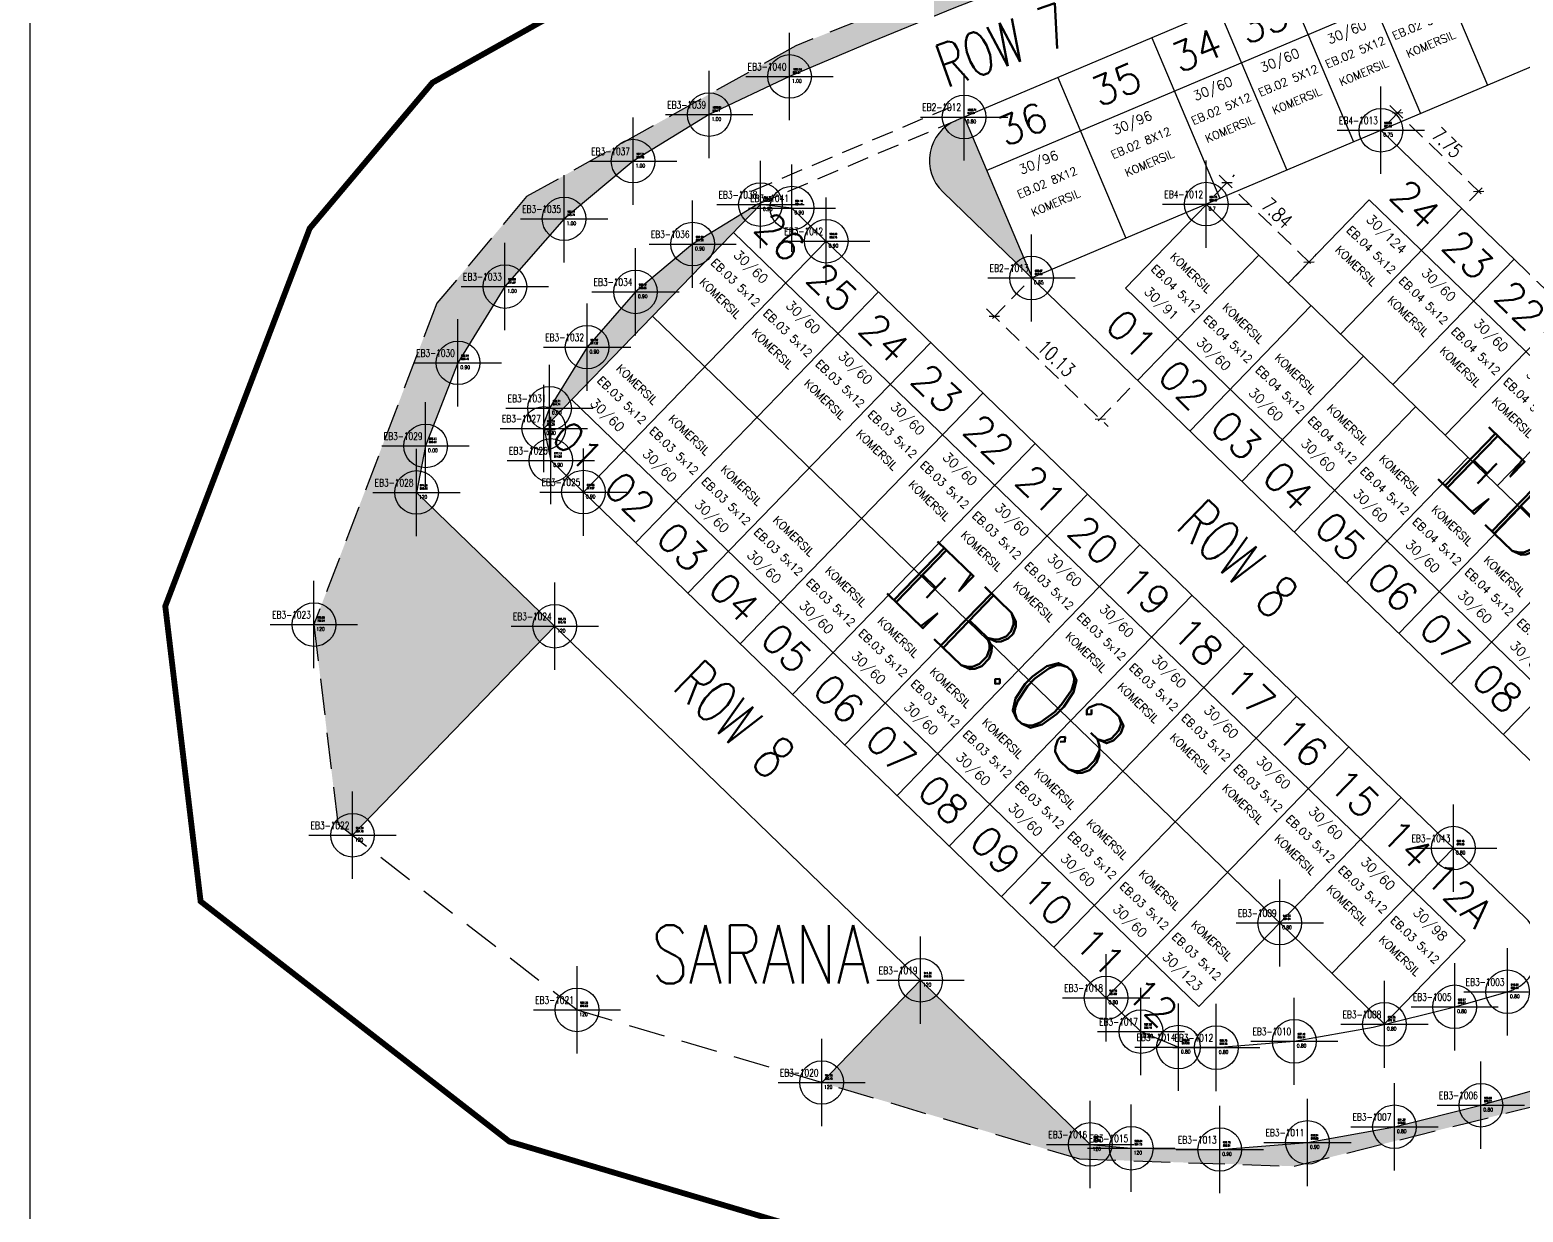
# Model space of a CAD drawing. Header units: metres. Extents: x -1507 to 1965, y -840 to 1491.
# Drawn here: x 779 to 881.7, y 925.5 to 1006.7 of the extents above; entities that cross this region are included whole.
import ezdxf
from ezdxf.enums import TextEntityAlignment as Align

# ---------------------------------------------------------------- set-up
doc = ezdxf.new("R2010")
doc.units = ezdxf.units.M
doc.header["$LTSCALE"] = 10
doc.header["$PDMODE"] = 34
doc.header["$PDSIZE"] = 3
doc.linetypes.add('DASHED2', pattern=[0.375, 0.25, -0.125])
doc.linetypes.add('HIDDEN', pattern=[0.375, 0.25, -0.125])
for name, color, linetype in [('AT-ELEV', 2, 'Continuous'), ('AT-ID', 4, 'Continuous'), ('AT-POINT', 6, 'Continuous'), ('AT-POS', 84, 'Continuous'), ('AT-TAG-AREAUNIT', 7, 'Continuous'), ('AT-TAG-NOUNIT', 7, 'Continuous'), ('AT-TAG-NUMBLOK', 7, 'Continuous'), ('AT-TAG-TIPEUNIT', 7, 'Continuous'), ('ATT-BLOCK-TAGNUMUNIT', 4, 'Continuous'), ('InnerSoft-TransitionClothoid', 7, 'Continuous'), ('Rincik', 100, 'Continuous'), ('TEXT-NO BLOK-KAVLING', 130, 'Continuous')]:
    doc.layers.add(name, color=color, linetype=linetype)
doc.layers.add('TEXT-ROW', color=150, linetype='Continuous', lineweight=30)
doc.styles.add('Arch-Dim', font='romans.shx', dxfattribs={"width": 0.75})
doc.styles.add('BLOK', font='simplex.shx')
doc.styles.add('Romanc', font='romanc.shx', dxfattribs={"bigfont": 'bigfont.shx'})
doc.styles.add('ST1', font='simplex.shx', dxfattribs={"width": 0.7})
doc.styles.get("Standard").update_dxf_attribs({"font": 'romans.shx', "width": 0.75})
doc.dimstyles.new('Annotative', dxfattribs={"dimscale": 100, "dimtxt": 2, "dimasz": 1, "dimexe": 1.5, "dimexo": 1.5, "dimgap": 0.8, "dimtad": 1, "dimzin": 3, "dimdsep": 46, "dimtxsty": 'Arch-Dim', "dimblk": 'OBLIQUE', "dimcen": 2.5, "dimdle": 1.5, "dimazin": 2, "dimtfac": 0.75, "dimtix": 1, "dimtmove": 2, "dimatfit": 3, "dimfxl": 1, "dimtolj": 1, "dimtzin": 0, "dimarcsym": 0})

# ---------------------------------------------------------------- blocks, each defined once
blk = doc.blocks.new('TAG_NUMBERING')
at = {"layer": 'AT-TAG-AREAUNIT', "color": 0, "style": 'BLOK'}
blk.add_attdef('TAG_AT_AREA', text='', height=0.65, dxfattribs=at).set_placement((0, -2.86), align=Align.MIDDLE_CENTER)
at = {"layer": 'AT-TAG-NOUNIT', "color": 0, "style": 'BLOK'}
blk.add_attdef('TAG_NO', text='', height=2, dxfattribs=at).set_placement((0, 0), align=Align.MIDDLE_CENTER)
at = {"layer": 'AT-TAG-NUMBLOK', "color": 0, "style": 'BLOK'}
blk.add_attdef('TAG_NUMBLOK', text='', height=0.55, dxfattribs=at).set_placement((0, -4.37), align=Align.MIDDLE_CENTER)
at = {"layer": 'AT-TAG-TIPEUNIT', "color": 0, "style": 'BLOK'}
blk.add_attdef('TAG_TIPE', text='', height=0.55, dxfattribs=at).set_placement((0, -5.88), align=Align.MIDDLE_CENTER)
blk = doc.blocks.new('AT-POINT')
at = {"layer": 'AT-POINT'}
blk.add_point((0, 0), dxfattribs=at)
at = {"layer": 'AT-ELEV', "width": 0.75}
blk.add_attdef('ELEVASI', text='', height=1, dxfattribs=at).set_placement((0.68, -0.73), align=Align.TOP_LEFT)
at = {"layer": 'AT-ID', "width": 0.75}
blk.add_attdef('ID', text='', height=2, dxfattribs=at).set_placement((-0.85, 1.08), align=Align.BOTTOM_RIGHT)
at = {"layer": 'AT-POS', "width": 0.75}
for tag, p in [('NORTHING', (0.93, 1.56)), ('EASTING', (0.93, 0.69))]:
    blk.add_attdef(tag, text='', height=0.5, dxfattribs=at).set_placement(p, align=Align.BOTTOM_LEFT)
blk = doc.blocks.new('_Oblique')
at = {"color": 0, "linetype": 'ByBlock', "lineweight": -2}
blk.add_line((-0.5, -0.5), (0.5, 0.5), dxfattribs=at)
blk = doc.blocks.new('*D20')
at = {"layer": 'Defpoints', "color": 0, "ltscale": 0.5, "transparency": 16777216}
for p in [(871.9, 999.83), (878.61, 995.63), (877.46, 994.44)]:
    blk.add_point(p, dxfattribs=at)
at = {"layer": 'InnerSoft-TransitionClothoid', "color": 0, "linetype": 'HIDDEN', "lineweight": -2, "ltscale": 0.5, "transparency": 16777216}
for p, q in [((872.42, 1000.37), (873.57, 1001.55)), ((872.51, 1001.54), (879.15, 995.11)), ((877.98, 994.98), (879.13, 996.17))]:
    blk.add_line(p, q, dxfattribs=at)
at = {"layer": 'InnerSoft-TransitionClothoid', "color": 0, "lineweight": -2, "ltscale": 0.5, "transparency": 16777216, "xscale": 0.5, "yscale": 0.5, "zscale": 0.5}
for p, rotation in [((873.04, 1001.02), 135.9372637393619), ((878.61, 995.63), 315.9372637393619)]:
    blk.add_blockref('_Oblique', p, dxfattribs=dict(at, rotation=rotation))
at = {"layer": 'InnerSoft-TransitionClothoid', "color": 0, "ltscale": 0.5, "transparency": 16777216, "insert": (876.45, 998.97), "char_height": 1, "attachment_point": 5, "rotation": 315.9373, "style": 'Arch-Dim'}
blk.add_mtext('\\A1;7.75', dxfattribs=at)
blk = doc.blocks.new('*D21')
at = {"layer": 'Defpoints', "color": 0, "ltscale": 0.5, "transparency": 16777216}
for p in [(859.89, 994.75), (866.95, 990.77), (865.52, 989.3)]:
    blk.add_point(p, dxfattribs=at)
at = {"layer": 'InnerSoft-TransitionClothoid', "color": 0, "linetype": 'HIDDEN', "lineweight": -2, "ltscale": 0.5, "transparency": 16777216}
for p, q in [((860.41, 995.29), (861.84, 996.76)), ((860.78, 996.75), (867.49, 990.25)), ((866.05, 989.83), (867.47, 991.31))]:
    blk.add_line(p, q, dxfattribs=at)
at = {"layer": 'InnerSoft-TransitionClothoid', "color": 0, "lineweight": -2, "ltscale": 0.5, "transparency": 16777216, "xscale": 0.5, "yscale": 0.5, "zscale": 0.5}
for p, rotation in [((861.31, 996.22), 135.9372637391121), ((866.95, 990.77), 315.937263739112)]:
    blk.add_blockref('_Oblique', p, dxfattribs=dict(at, rotation=rotation))
at = {"layer": 'InnerSoft-TransitionClothoid', "color": 0, "ltscale": 0.5, "transparency": 16777216, "insert": (864.76, 994.14), "char_height": 1, "attachment_point": 5, "rotation": 315.9373, "style": 'Arch-Dim'}
blk.add_mtext('\\A1;7.84', dxfattribs=at)
blk = doc.blocks.new('*D22')
at = {"layer": 'Defpoints', "color": 0, "ltscale": 0.5, "transparency": 16777216}
for p in [(847.88, 989.67), (855.16, 982.63), (852.6, 979.98)]:
    blk.add_point(p, dxfattribs=at)
at = {"layer": 'InnerSoft-TransitionClothoid', "color": 0, "linetype": 'HIDDEN', "lineweight": -2, "ltscale": 0.5, "transparency": 16777216}
for p, q in [((847.36, 989.13), (844.8, 986.49)), ((844.78, 987.55), (853.14, 979.46)), ((854.64, 982.09), (852.08, 979.45))]:
    blk.add_line(p, q, dxfattribs=at)
at = {"layer": 'InnerSoft-TransitionClothoid', "color": 0, "lineweight": -2, "ltscale": 0.5, "transparency": 16777216, "xscale": 0.5, "yscale": 0.5, "zscale": 0.5}
for p, rotation in [((845.32, 987.03), 135.9372637382639), ((852.6, 979.98), 315.9372637382639)]:
    blk.add_blockref('_Oblique', p, dxfattribs=dict(at, rotation=rotation))
at = {"layer": 'InnerSoft-TransitionClothoid', "color": 0, "ltscale": 0.5, "transparency": 16777216, "insert": (849.59, 984.15), "char_height": 1, "attachment_point": 5, "rotation": 315.9373, "style": 'Arch-Dim'}
blk.add_mtext('\\A1;10.13', dxfattribs=at)

msp = doc.modelspace()

# ---------------------------------------------------------------- hatches: boundary and pattern name
at = {"layer": 'InnerSoft-TransitionClothoid'}
h = msp.add_hatch(dxfattribs=at)
h.set_pattern_fill('GRASS', color=3, scale=0.06)
h.set_pattern_definition([(90, (1936.5142, 1534.3065), (-1.0776307, 1.0776307), [0.28575, -1.8695115]), (45, (1936.5142, 1534.3065), (-1.0776307, 1.0776307), [0.28575, -1.23825]), (135, (1936.5142, 1534.3065), (-1.0776307, -1.0776307), [0.28575, -1.23825])])
h.paths.add_polyline_path([(914.412, 1042.179, 0.382196), (911.746, 1042.283), (920.204, 1033.784), (921.598, 1035.225)])
h.paths.add_polyline_path([(973.9, 902.148), (978.548, 902.104), (976.1, 906.485), (973.039, 911.794), (969.839, 917.009), (966.431, 922.083), (962.746, 926.969), (958.717, 931.612), (954.298, 935.893), (949.448, 939.671), (944.129, 942.805), (939.955, 945.05), (932.382, 945.825), (926.365, 945.035), (920.347, 943.419), (914.35, 941.75), (908.382, 940.303), (902.438, 938.968), (896.512, 937.621), (890.598, 936.143), (884.689, 934.481), (878.771, 932.803), (872.828, 931.32), (866.847, 930.245), (860.814, 929.756), (854.733, 929.842), (851.911, 930.105), (840.251, 941.39), (833.45, 934.363), (851.168, 929.104), (865.922, 928.605), (894.97, 935.869), (917.662, 941.175), (932.56, 945.1), (939.677, 944.682), (950.442, 935.919), (955.119, 932.021), (962.687, 925.019)])
h.paths.add_polyline_path([(805.597, 974.928), (806.22, 978.126), (808.445, 983.841), (811.668, 989.085), (815.741, 993.74), (820.484, 997.706), (825.714, 1000.906), (831.241, 1003.529), (836.878, 1005.916), (842.545, 1008.221), (848.271, 1010.467), (884.971, 1025.987), (888.809, 1028.666), (907.973, 1048.466), (907.008, 1049.4), (906.912, 1049.493), (906.945, 1049.536, -0.0943922), (906.817, 1050.159), (905.487, 1048.696), (894.469, 1036.232), (890.11, 1031.41), (884.776, 1026.498), (867.989, 1018.932), (853.755, 1014.428), (831.68, 1005.642), (813.165, 995.269), (806.988, 987.935), (798.544, 965.846), (800.185, 952.147), (801.194, 951.362), (815.101, 965.731)])
h.paths.add_polyline_path([(847.879, 989.673), (847.917, 989.689), (843.244, 1000.741), (842.686, 1000.506, 0.5374021), (841.769, 995.587)], flags=17)
h.paths.add_polyline_path([(952.33, 965.124), (952.307, 966.538), (951.948, 966.886), (937.727, 952.191), (938.094, 952.144), (940.625, 953.029)])
h.paths.add_polyline_path([(829.241, 994.72), (829.05, 994.741), (824.578, 992.005), (820.65, 988.72), (817.323, 984.918), (814.739, 980.713), (814.294, 979.569), (814.346, 979.33)], flags=17)
h.paths.add_polyline_path([(971.18, 987.239), (957.271, 972.867), (957.871, 972.287), (959.285, 972.31), (971.803, 985.244), (971.78, 986.658)])

# ---------------------------------------------------------------- linework, layer by layer
at = {"layer": 'Defpoints', "color": 5}
msp.add_lwpolyline([(779.013, 876.135), (1076.013, 876.135), (1076.013, 1086.135), (779.013, 1086.135)], close=True, dxfattribs=at)
at = {"layer": 'InnerSoft-TransitionClothoid', "color": 5}
for p, q in [((865.525, 989.295), (871.088, 995.044)), ((914.203, 953.317), (871.088, 995.044)), ((854.347, 988.98), (859.91, 994.728)), ((877.688, 944.124), (827.387, 992.805)), ((897.462, 947.253), (854.347, 988.98)), ((859.375, 939.581), (816.26, 981.308)), ((872.124, 938.375), (877.688, 944.124))]:
    msp.add_line(p, q, dxfattribs=at)
at = {"layer": 'InnerSoft-TransitionClothoid', "color": 4}
for p, q in [((814.346, 979.33), (829.241, 994.72)), ((869.117, 985.818), (877.463, 994.441)), ((817.071, 974.956), (833.762, 992.202)), ((855.158, 982.628), (863.503, 991.251)), ((872.71, 982.341), (881.056, 990.964)), ((820.664, 971.479), (837.355, 988.725)), ((858.751, 979.151), (867.096, 987.774)), ((876.303, 978.863), (884.649, 987.486)), ((824.257, 968.002), (840.948, 985.248)), ((862.344, 975.674), (870.689, 984.297)), ((879.896, 975.386), (888.241, 984.009)), ((827.85, 964.525), (844.541, 981.771)), ((865.937, 972.197), (874.282, 980.82)), ((831.443, 961.048), (848.134, 978.293)), ((869.53, 968.719), (877.875, 977.342)), ((805.597, 974.928), (851.911, 930.105)), ((835.036, 957.57), (851.727, 974.816)), ((873.122, 965.242), (881.468, 973.865)), ((838.629, 954.093), (855.319, 971.339)), ((876.715, 961.765), (885.061, 970.388)), ((842.222, 950.616), (858.912, 967.862)), ((880.308, 958.288), (888.654, 966.911)), ((801.194, 951.362), (815.101, 965.731)), ((845.815, 947.139), (862.505, 964.385)), ((849.407, 943.661), (866.098, 960.907)), ((853, 940.184), (869.691, 957.43)), ((859.375, 939.581), (873.284, 953.953)), ((868.531, 941.853), (876.877, 950.476)), ((833.45, 934.363), (840.251, 941.39))]:
    msp.add_line(p, q, dxfattribs=at)
at = {"layer": 'InnerSoft-TransitionClothoid', "color": 6}
for p, q in [((908.639, 947.568), (859.888, 994.751)), ((872.138, 938.363), (821.824, 987.057))]:
    msp.add_line(p, q, dxfattribs=at)
at = {"layer": 'InnerSoft-TransitionClothoid', "color": 4, "linetype": 'DASHED2'}
msp.add_lwpolyline([(930.586, 1074.286), (910.956, 1054.713), (905.487, 1048.696), (894.469, 1036.232), (890.11, 1031.41), (884.776, 1026.498), (867.989, 1018.932), (853.755, 1014.428), (831.68, 1005.642), (813.165, 995.269), (806.988, 987.935), (798.544, 965.846), (800.185, 952.147), (816.628, 939.356), (851.168, 929.104), (865.922, 928.605), (894.97, 935.869), (917.662, 941.175), (932.56, 945.1), (939.677, 944.682), (950.442, 935.919), (955.119, 932.021), (962.687, 925.019), (973.9, 902.148)], dxfattribs=at)
at = {"layer": 'InnerSoft-TransitionClothoid', "color": 6}
for points in [[(907.008, 1049.4), (907.973, 1048.466), (888.809, 1028.666), (884.971, 1025.987), (848.271, 1010.467), (842.545, 1008.221), (836.878, 1005.916), (831.241, 1003.529), (825.714, 1000.906), (820.484, 997.706), (815.741, 993.74), (811.668, 989.085), (808.445, 983.841), (806.22, 978.126), (805.597, 974.928)], [(914.56, 1039.456), (895.975, 1020.253), (890.319, 1016.305), (844.802, 997.057)], [(851.911, 930.105), (854.733, 929.842), (860.814, 929.756), (866.847, 930.245), (872.828, 931.32), (878.771, 932.803), (884.689, 934.481)]]:
    msp.add_lwpolyline(points, dxfattribs=at)
msp.add_lwpolyline([(907.689, 1020.853), (957.871, 972.287), (959.285, 972.31), (971.803, 985.244), (971.78, 986.658), (914.412, 1042.179, 0.4142136), (911.584, 1042.133), (893.37, 1023.312), (888.374, 1019.826), (842.686, 1000.506, 0.5374021), (841.769, 995.587), (893.598, 945.426), (896.139, 944.715), (900.895, 945.796), (906.79, 947.12), (912.587, 948.525), (917.109, 949.784, 0.5796002), (918.391, 954.83), (871.896, 999.829)], format="xyb", dxfattribs=at)
at = {"layer": 'InnerSoft-TransitionClothoid', "color": 5}
for points in [[(827.368, 1014.688), (806.689, 1003.103), (798.251, 993.084), (788.321, 967.109), (790.752, 946.816), (811.976, 930.305), (849.55, 919.153), (866.986, 918.563), (897.322, 926.149), (920.075, 931.47), (933.566, 935.024), (935.867, 934.889), (944.084, 928.201), (948.517, 924.505), (954.528, 918.944), (962.711, 902.252), (1003.149, 901.874)], [(874.559, 1013.984), (879.233, 1002.931)], [(869.954, 1012.036), (874.627, 1000.984)], [(865.348, 1010.089), (870.022, 999.036)], [(847.879, 989.673), (893.048, 1008.774)], [(860.743, 1008.141), (865.417, 997.089)], [(856.138, 1006.194), (860.812, 995.142)], [(849.691, 1003.467), (854.365, 992.415)], [(843.244, 1000.741), (847.917, 989.689)]]:
    msp.add_lwpolyline(points, dxfattribs=at)
at = {"layer": 'InnerSoft-TransitionClothoid', "color": 4, "linetype": 'DASHED2', "ltscale": 0.6}
for points in [[(828.661, 995.662), (842.297, 1001.427)], [(829.05, 994.741), (842.686, 1000.506)]]:
    msp.add_lwpolyline(points, dxfattribs=at)
at = {"layer": 'InnerSoft-TransitionClothoid', "color": 6}
msp.add_lwpolyline([(814.828, 977.128), (855.401, 937.861), (857.979, 936.797), (860.581, 936.76), (865.943, 937.194), (871.36, 938.168), (876.968, 939.568), (880.604, 940.599, 0.5779691), (881.872, 945.641), (831.408, 994.481), (829.05, 994.741), (824.578, 992.005), (820.65, 988.72), (817.323, 984.918), (814.739, 980.713), (814.294, 979.569)], format="xyb", close=True, dxfattribs=at)
at = {"layer": 'Rincik', "color": 1, "linetype": 'HIDDEN', "const_width": 0.4}
msp.add_lwpolyline([(923.526, 1081.368), (903.721, 1061.621), (898.04, 1055.371), (887.014, 1042.897), (882.998, 1038.455), (879.192, 1034.95), (864.414, 1028.289), (850.393, 1023.853), (827.368, 1014.688), (806.689, 1003.103), (798.251, 993.084), (788.321, 967.109), (790.752, 946.816), (811.976, 930.305), (849.55, 919.153), (866.986, 918.563), (897.322, 926.149), (920.075, 931.47), (933.566, 935.024), (935.867, 934.889), (944.084, 928.201), (948.517, 924.505), (954.528, 918.944), (965.174, 897.229)], dxfattribs=at)

# ---------------------------------------------------------------- block references
at = {"layer": 'ATT-BLOCK-TAGNUMUNIT', "color": 7}
for p, rotation, values in [((873.035, 1011.168), 22.92254979829638, {'TAG_NO': '31', 'TAG_NUMBLOK': 'EB.02 5X12', 'TAG_AT_AREA': '30/60', 'TAG_TIPE': 'KOMERSIL'}), ((868.43, 1009.22), 22.92254979829638, {'TAG_NO': '32', 'TAG_NUMBLOK': 'EB.02 5X12', 'TAG_AT_AREA': '30/60', 'TAG_TIPE': 'KOMERSIL'}), ((863.825, 1007.273), 22.92254979829638, {'TAG_NO': '33', 'TAG_NUMBLOK': 'EB.02 5X12', 'TAG_AT_AREA': '30/60', 'TAG_TIPE': 'KOMERSIL'}), ((859.22, 1005.326), 22.92254979829638, {'TAG_NO': '34', 'TAG_NUMBLOK': 'EB.02 5X12', 'TAG_AT_AREA': '30/60', 'TAG_TIPE': 'KOMERSIL'}), ((853.693, 1002.989), 22.92254979829638, {'TAG_NO': '35', 'TAG_NUMBLOK': 'EB.02 8X12', 'TAG_AT_AREA': '30/96', 'TAG_TIPE': 'KOMERSIL'}), ((847.246, 1000.262), 22.92254979829638, {'TAG_NO': '36', 'TAG_NUMBLOK': 'EB.02 8X12', 'TAG_AT_AREA': '30/96', 'TAG_TIPE': 'KOMERSIL'}), ((874.275, 994.742), 315.9399999999597, {'TAG_NO': '24', 'TAG_NUMBLOK': 'EB.04 5x12', 'TAG_AT_AREA': '30/124', 'TAG_TIPE': 'KOMERSIL'}), ((830.575, 992.504), 315.9399999999597, {'TAG_NO': '26', 'TAG_NUMBLOK': 'EB.03 5x12', 'TAG_AT_AREA': '30/60', 'TAG_TIPE': 'KOMERSIL'}), ((877.868, 991.265), 315.9399999999597, {'TAG_NO': '23', 'TAG_NUMBLOK': 'EB.04 5x12', 'TAG_AT_AREA': '30/60', 'TAG_TIPE': 'KOMERSIL'}), ((834.168, 989.027), 315.9399999999597, {'TAG_NO': '25', 'TAG_NUMBLOK': 'EB.03 5x12', 'TAG_AT_AREA': '30/60', 'TAG_TIPE': 'KOMERSIL'}), ((881.461, 987.788), 315.9399999999597, {'TAG_NO': '22', 'TAG_NUMBLOK': 'EB.04 5x12', 'TAG_AT_AREA': '30/60', 'TAG_TIPE': 'KOMERSIL'}), ((837.761, 985.549), 315.9399999999597, {'TAG_NO': '24', 'TAG_NUMBLOK': 'EB.03 5x12', 'TAG_AT_AREA': '30/60', 'TAG_TIPE': 'KOMERSIL'}), ((885.054, 984.311), 315.9399999999597, {'TAG_NO': '21', 'TAG_NUMBLOK': 'EB.04 5x12', 'TAG_AT_AREA': '30/60', 'TAG_TIPE': 'KOMERSIL'}), ((841.353, 982.072), 315.9399999999597, {'TAG_NO': '23', 'TAG_NUMBLOK': 'EB.03 5x12', 'TAG_AT_AREA': '30/60', 'TAG_TIPE': 'KOMERSIL'}), ((844.946, 978.595), 315.9399999999597, {'TAG_NO': '22', 'TAG_NUMBLOK': 'EB.03 5x12', 'TAG_AT_AREA': '30/60', 'TAG_TIPE': 'KOMERSIL'}), ((848.539, 975.118), 315.9399999999597, {'TAG_NO': '21', 'TAG_NUMBLOK': 'EB.03 5x12', 'TAG_AT_AREA': '30/60', 'TAG_TIPE': 'KOMERSIL'}), ((852.132, 971.64), 315.9399999999597, {'TAG_NO': '20', 'TAG_NUMBLOK': 'EB.03 5x12', 'TAG_AT_AREA': '30/60', 'TAG_TIPE': 'KOMERSIL'}), ((855.725, 968.163), 315.9399999999597, {'TAG_NO': '19', 'TAG_NUMBLOK': 'EB.03 5x12', 'TAG_AT_AREA': '30/60', 'TAG_TIPE': 'KOMERSIL'}), ((859.318, 964.686), 315.9399999999597, {'TAG_NO': '18', 'TAG_NUMBLOK': 'EB.03 5x12', 'TAG_AT_AREA': '30/60', 'TAG_TIPE': 'KOMERSIL'}), ((862.911, 961.209), 315.9399999999597, {'TAG_NO': '17', 'TAG_NUMBLOK': 'EB.03 5x12', 'TAG_AT_AREA': '30/60', 'TAG_TIPE': 'KOMERSIL'}), ((866.504, 957.732), 315.9399999999597, {'TAG_NO': '16', 'TAG_NUMBLOK': 'EB.03 5x12', 'TAG_AT_AREA': '30/60', 'TAG_TIPE': 'KOMERSIL'}), ((870.097, 954.254), 315.9399999999597, {'TAG_NO': '15', 'TAG_NUMBLOK': 'EB.03 5x12', 'TAG_AT_AREA': '30/60', 'TAG_TIPE': 'KOMERSIL'}), ((873.689, 950.777), 315.9399999999597, {'TAG_NO': '14', 'TAG_NUMBLOK': 'EB.03 5x12', 'TAG_AT_AREA': '30/60', 'TAG_TIPE': 'KOMERSIL'}), ((877.282, 947.3), 315.9399999999597, {'TAG_NO': '12A', 'TAG_NUMBLOK': 'EB.03 5x12', 'TAG_AT_AREA': '30/98', 'TAG_TIPE': 'KOMERSIL'})]:
    msp.add_blockref('TAG_NUMBERING', p, dxfattribs=dict(at, rotation=rotation)).add_auto_attribs(values)
ref = msp.add_blockref('TAG_NUMBERING', (854.752, 985.804), dxfattribs=dict(at, xscale=-1, rotation=135.9345274704675))
ref.add_attrib('TAG_NO', '01', dxfattribs={"layer": 'AT-TAG-NOUNIT', "color": 0, "height": 2, "rotation": 315.93453, "style": 'BLOK'}).set_placement((854.752, 985.804), align=Align.MIDDLE_CENTER)
ref.add_attrib('TAG_NUMBLOK', 'EB.04 5x12', dxfattribs={"layer": 'AT-TAG-NUMBLOK', "color": 0, "height": 0.55, "rotation": 315.93453, "style": 'BLOK'}).set_placement((857.793, 988.946), align=Align.MIDDLE_CENTER)
ref.add_attrib('TAG_AT_AREA', '30/91', dxfattribs={"layer": 'AT-TAG-AREAUNIT', "color": 0, "height": 0.65, "rotation": 315.93453, "style": 'BLOK'}).set_placement((856.808, 987.928), align=Align.MIDDLE_CENTER)
ref.add_attrib('TAG_TIPE', 'KOMERSIL', dxfattribs={"layer": 'AT-TAG-TIPEUNIT', "color": 0, "height": 0.55, "rotation": 315.93453, "style": 'BLOK'}).set_placement((858.843, 990.031), align=Align.MIDDLE_CENTER)
ref = msp.add_blockref('TAG_NUMBERING', (858.345, 982.327), dxfattribs=dict(at, xscale=-1, rotation=135.9345274704675))
ref.add_attrib('TAG_NO', '02', dxfattribs={"layer": 'AT-TAG-NOUNIT', "color": 0, "height": 2, "rotation": 315.93453, "style": 'BLOK'}).set_placement((858.345, 982.327), align=Align.MIDDLE_CENTER)
ref.add_attrib('TAG_NUMBLOK', 'EB.04 5x12', dxfattribs={"layer": 'AT-TAG-NUMBLOK', "color": 0, "height": 0.55, "rotation": 315.93453, "style": 'BLOK'}).set_placement((861.386, 985.469), align=Align.MIDDLE_CENTER)
ref.add_attrib('TAG_AT_AREA', '30/60', dxfattribs={"layer": 'AT-TAG-AREAUNIT', "color": 0, "height": 0.65, "rotation": 315.93453, "style": 'BLOK'}).set_placement((860.401, 984.451), align=Align.MIDDLE_CENTER)
ref.add_attrib('TAG_TIPE', 'KOMERSIL', dxfattribs={"layer": 'AT-TAG-TIPEUNIT', "color": 0, "height": 0.55, "rotation": 315.93453, "style": 'BLOK'}).set_placement((862.436, 986.553), align=Align.MIDDLE_CENTER)
ref = msp.add_blockref('TAG_NUMBERING', (816.666, 978.132), dxfattribs=dict(at, xscale=-1, rotation=135.934527470468))
ref.add_attrib('TAG_NO', '01', dxfattribs={"layer": 'AT-TAG-NOUNIT', "color": 0, "height": 2, "rotation": 315.93453, "style": 'BLOK'}).set_placement((816.666, 978.132), align=Align.MIDDLE_CENTER)
ref.add_attrib('TAG_NUMBLOK', 'EB.03 5x12', dxfattribs={"layer": 'AT-TAG-NUMBLOK', "color": 0, "height": 0.55, "rotation": 315.93453, "style": 'BLOK'}).set_placement((819.707, 981.274), align=Align.MIDDLE_CENTER)
ref.add_attrib('TAG_AT_AREA', '30/60', dxfattribs={"layer": 'AT-TAG-AREAUNIT', "color": 0, "height": 0.65, "rotation": 315.93453, "style": 'BLOK'}).set_placement((818.721, 980.256), align=Align.MIDDLE_CENTER)
ref.add_attrib('TAG_TIPE', 'KOMERSIL', dxfattribs={"layer": 'AT-TAG-TIPEUNIT', "color": 0, "height": 0.55, "rotation": 315.93453, "style": 'BLOK'}).set_placement((820.757, 982.359), align=Align.MIDDLE_CENTER)
ref = msp.add_blockref('TAG_NUMBERING', (861.938, 978.85), dxfattribs=dict(at, xscale=-1, rotation=135.9345274704675))
ref.add_attrib('TAG_NO', '03', dxfattribs={"layer": 'AT-TAG-NOUNIT', "color": 0, "height": 2, "rotation": 315.93453, "style": 'BLOK'}).set_placement((861.938, 978.85), align=Align.MIDDLE_CENTER)
ref.add_attrib('TAG_NUMBLOK', 'EB.04 5x12', dxfattribs={"layer": 'AT-TAG-NUMBLOK', "color": 0, "height": 0.55, "rotation": 315.93453, "style": 'BLOK'}).set_placement((864.979, 981.991), align=Align.MIDDLE_CENTER)
ref.add_attrib('TAG_AT_AREA', '30/60', dxfattribs={"layer": 'AT-TAG-AREAUNIT', "color": 0, "height": 0.65, "rotation": 315.93453, "style": 'BLOK'}).set_placement((863.994, 980.973), align=Align.MIDDLE_CENTER)
ref.add_attrib('TAG_TIPE', 'KOMERSIL', dxfattribs={"layer": 'AT-TAG-TIPEUNIT', "color": 0, "height": 0.55, "rotation": 315.93453, "style": 'BLOK'}).set_placement((866.029, 983.076), align=Align.MIDDLE_CENTER)
ref = msp.add_blockref('TAG_NUMBERING', (865.531, 975.372), dxfattribs=dict(at, xscale=-1, rotation=135.9345274704675))
ref.add_attrib('TAG_NO', '04', dxfattribs={"layer": 'AT-TAG-NOUNIT', "color": 0, "height": 2, "rotation": 315.93453, "style": 'BLOK'}).set_placement((865.531, 975.372), align=Align.MIDDLE_CENTER)
ref.add_attrib('TAG_NUMBLOK', 'EB.04 5x12', dxfattribs={"layer": 'AT-TAG-NUMBLOK', "color": 0, "height": 0.55, "rotation": 315.93453, "style": 'BLOK'}).set_placement((868.572, 978.514), align=Align.MIDDLE_CENTER)
ref.add_attrib('TAG_AT_AREA', '30/60', dxfattribs={"layer": 'AT-TAG-AREAUNIT', "color": 0, "height": 0.65, "rotation": 315.93453, "style": 'BLOK'}).set_placement((867.587, 977.496), align=Align.MIDDLE_CENTER)
ref.add_attrib('TAG_TIPE', 'KOMERSIL', dxfattribs={"layer": 'AT-TAG-TIPEUNIT', "color": 0, "height": 0.55, "rotation": 315.93453, "style": 'BLOK'}).set_placement((869.622, 979.599), align=Align.MIDDLE_CENTER)
ref = msp.add_blockref('TAG_NUMBERING', (820.259, 974.655), dxfattribs=dict(at, xscale=-1, rotation=135.934527470468))
ref.add_attrib('TAG_NO', '02', dxfattribs={"layer": 'AT-TAG-NOUNIT', "color": 0, "height": 2, "rotation": 315.93453, "style": 'BLOK'}).set_placement((820.259, 974.655), align=Align.MIDDLE_CENTER)
ref.add_attrib('TAG_NUMBLOK', 'EB.03 5x12', dxfattribs={"layer": 'AT-TAG-NUMBLOK', "color": 0, "height": 0.55, "rotation": 315.93453, "style": 'BLOK'}).set_placement((823.3, 977.797), align=Align.MIDDLE_CENTER)
ref.add_attrib('TAG_AT_AREA', '30/60', dxfattribs={"layer": 'AT-TAG-AREAUNIT', "color": 0, "height": 0.65, "rotation": 315.93453, "style": 'BLOK'}).set_placement((822.314, 976.779), align=Align.MIDDLE_CENTER)
ref.add_attrib('TAG_TIPE', 'KOMERSIL', dxfattribs={"layer": 'AT-TAG-TIPEUNIT', "color": 0, "height": 0.55, "rotation": 315.93453, "style": 'BLOK'}).set_placement((824.35, 978.882), align=Align.MIDDLE_CENTER)
ref = msp.add_blockref('TAG_NUMBERING', (869.124, 971.895), dxfattribs=dict(at, xscale=-1, rotation=135.9345274704675))
ref.add_attrib('TAG_NO', '05', dxfattribs={"layer": 'AT-TAG-NOUNIT', "color": 0, "height": 2, "rotation": 315.93453, "style": 'BLOK'}).set_placement((869.124, 971.895), align=Align.MIDDLE_CENTER)
ref.add_attrib('TAG_NUMBLOK', 'EB.04 5x12', dxfattribs={"layer": 'AT-TAG-NUMBLOK', "color": 0, "height": 0.55, "rotation": 315.93453, "style": 'BLOK'}).set_placement((872.165, 975.037), align=Align.MIDDLE_CENTER)
ref.add_attrib('TAG_AT_AREA', '30/60', dxfattribs={"layer": 'AT-TAG-AREAUNIT', "color": 0, "height": 0.65, "rotation": 315.93453, "style": 'BLOK'}).set_placement((871.18, 974.019), align=Align.MIDDLE_CENTER)
ref.add_attrib('TAG_TIPE', 'KOMERSIL', dxfattribs={"layer": 'AT-TAG-TIPEUNIT', "color": 0, "height": 0.55, "rotation": 315.93453, "style": 'BLOK'}).set_placement((873.215, 976.122), align=Align.MIDDLE_CENTER)
ref = msp.add_blockref('TAG_NUMBERING', (823.852, 971.178), dxfattribs=dict(at, xscale=-1, rotation=135.934527470468))
ref.add_attrib('TAG_NO', '03', dxfattribs={"layer": 'AT-TAG-NOUNIT', "color": 0, "height": 2, "rotation": 315.93453, "style": 'BLOK'}).set_placement((823.852, 971.178), align=Align.MIDDLE_CENTER)
ref.add_attrib('TAG_NUMBLOK', 'EB.03 5x12', dxfattribs={"layer": 'AT-TAG-NUMBLOK', "color": 0, "height": 0.55, "rotation": 315.93453, "style": 'BLOK'}).set_placement((826.892, 974.32), align=Align.MIDDLE_CENTER)
ref.add_attrib('TAG_AT_AREA', '30/60', dxfattribs={"layer": 'AT-TAG-AREAUNIT', "color": 0, "height": 0.65, "rotation": 315.93453, "style": 'BLOK'}).set_placement((825.907, 973.301), align=Align.MIDDLE_CENTER)
ref.add_attrib('TAG_TIPE', 'KOMERSIL', dxfattribs={"layer": 'AT-TAG-TIPEUNIT', "color": 0, "height": 0.55, "rotation": 315.93453, "style": 'BLOK'}).set_placement((827.942, 975.404), align=Align.MIDDLE_CENTER)
ref = msp.add_blockref('TAG_NUMBERING', (827.444, 967.701), dxfattribs=dict(at, xscale=-1, rotation=135.934527470468))
ref.add_attrib('TAG_NO', '04', dxfattribs={"layer": 'AT-TAG-NOUNIT', "color": 0, "height": 2, "rotation": 315.93453, "style": 'BLOK'}).set_placement((827.444, 967.701), align=Align.MIDDLE_CENTER)
ref.add_attrib('TAG_NUMBLOK', 'EB.03 5x12', dxfattribs={"layer": 'AT-TAG-NUMBLOK', "color": 0, "height": 0.55, "rotation": 315.93453, "style": 'BLOK'}).set_placement((830.485, 970.842), align=Align.MIDDLE_CENTER)
ref.add_attrib('TAG_AT_AREA', '30/60', dxfattribs={"layer": 'AT-TAG-AREAUNIT', "color": 0, "height": 0.65, "rotation": 315.93453, "style": 'BLOK'}).set_placement((829.5, 969.824), align=Align.MIDDLE_CENTER)
ref.add_attrib('TAG_TIPE', 'KOMERSIL', dxfattribs={"layer": 'AT-TAG-TIPEUNIT', "color": 0, "height": 0.55, "rotation": 315.93453, "style": 'BLOK'}).set_placement((831.535, 971.927), align=Align.MIDDLE_CENTER)
ref = msp.add_blockref('TAG_NUMBERING', (872.717, 968.418), dxfattribs=dict(at, xscale=-1, rotation=135.9345274704675))
ref.add_attrib('TAG_NO', '06', dxfattribs={"layer": 'AT-TAG-NOUNIT', "color": 0, "height": 2, "rotation": 315.93453, "style": 'BLOK'}).set_placement((872.717, 968.418), align=Align.MIDDLE_CENTER)
ref.add_attrib('TAG_NUMBLOK', 'EB.04 5x12', dxfattribs={"layer": 'AT-TAG-NUMBLOK', "color": 0, "height": 0.55, "rotation": 315.93453, "style": 'BLOK'}).set_placement((875.758, 971.56), align=Align.MIDDLE_CENTER)
ref.add_attrib('TAG_AT_AREA', '30/60', dxfattribs={"layer": 'AT-TAG-AREAUNIT', "color": 0, "height": 0.65, "rotation": 315.93453, "style": 'BLOK'}).set_placement((874.772, 970.542), align=Align.MIDDLE_CENTER)
ref.add_attrib('TAG_TIPE', 'KOMERSIL', dxfattribs={"layer": 'AT-TAG-TIPEUNIT', "color": 0, "height": 0.55, "rotation": 315.93453, "style": 'BLOK'}).set_placement((876.808, 972.644), align=Align.MIDDLE_CENTER)
ref = msp.add_blockref('TAG_NUMBERING', (876.31, 964.941), dxfattribs=dict(at, xscale=-1, rotation=135.9345274704675))
ref.add_attrib('TAG_NO', '07', dxfattribs={"layer": 'AT-TAG-NOUNIT', "color": 0, "height": 2, "rotation": 315.93453, "style": 'BLOK'}).set_placement((876.31, 964.941), align=Align.MIDDLE_CENTER)
ref.add_attrib('TAG_NUMBLOK', 'EB.04 5x12', dxfattribs={"layer": 'AT-TAG-NUMBLOK', "color": 0, "height": 0.55, "rotation": 315.93453, "style": 'BLOK'}).set_placement((879.351, 968.082), align=Align.MIDDLE_CENTER)
ref.add_attrib('TAG_AT_AREA', '30/60', dxfattribs={"layer": 'AT-TAG-AREAUNIT', "color": 0, "height": 0.65, "rotation": 315.93453, "style": 'BLOK'}).set_placement((878.365, 967.064), align=Align.MIDDLE_CENTER)
ref.add_attrib('TAG_TIPE', 'KOMERSIL', dxfattribs={"layer": 'AT-TAG-TIPEUNIT', "color": 0, "height": 0.55, "rotation": 315.93453, "style": 'BLOK'}).set_placement((880.401, 969.167), align=Align.MIDDLE_CENTER)
ref = msp.add_blockref('TAG_NUMBERING', (831.037, 964.223), dxfattribs=dict(at, xscale=-1, rotation=135.934527470468))
ref.add_attrib('TAG_NO', '05', dxfattribs={"layer": 'AT-TAG-NOUNIT', "color": 0, "height": 2, "rotation": 315.93453, "style": 'BLOK'}).set_placement((831.037, 964.223), align=Align.MIDDLE_CENTER)
ref.add_attrib('TAG_NUMBLOK', 'EB.03 5x12', dxfattribs={"layer": 'AT-TAG-NUMBLOK', "color": 0, "height": 0.55, "rotation": 315.93453, "style": 'BLOK'}).set_placement((834.078, 967.365), align=Align.MIDDLE_CENTER)
ref.add_attrib('TAG_AT_AREA', '30/60', dxfattribs={"layer": 'AT-TAG-AREAUNIT', "color": 0, "height": 0.65, "rotation": 315.93453, "style": 'BLOK'}).set_placement((833.093, 966.347), align=Align.MIDDLE_CENTER)
ref.add_attrib('TAG_TIPE', 'KOMERSIL', dxfattribs={"layer": 'AT-TAG-TIPEUNIT', "color": 0, "height": 0.55, "rotation": 315.93453, "style": 'BLOK'}).set_placement((835.128, 968.45), align=Align.MIDDLE_CENTER)
ref = msp.add_blockref('TAG_NUMBERING', (834.63, 960.746), dxfattribs=dict(at, xscale=-1, rotation=135.934527470468))
ref.add_attrib('TAG_NO', '06', dxfattribs={"layer": 'AT-TAG-NOUNIT', "color": 0, "height": 2, "rotation": 315.93453, "style": 'BLOK'}).set_placement((834.63, 960.746), align=Align.MIDDLE_CENTER)
ref.add_attrib('TAG_NUMBLOK', 'EB.03 5x12', dxfattribs={"layer": 'AT-TAG-NUMBLOK', "color": 0, "height": 0.55, "rotation": 315.93453, "style": 'BLOK'}).set_placement((837.671, 963.888), align=Align.MIDDLE_CENTER)
ref.add_attrib('TAG_AT_AREA', '30/60', dxfattribs={"layer": 'AT-TAG-AREAUNIT', "color": 0, "height": 0.65, "rotation": 315.93453, "style": 'BLOK'}).set_placement((836.686, 962.87), align=Align.MIDDLE_CENTER)
ref.add_attrib('TAG_TIPE', 'KOMERSIL', dxfattribs={"layer": 'AT-TAG-TIPEUNIT', "color": 0, "height": 0.55, "rotation": 315.93453, "style": 'BLOK'}).set_placement((838.721, 964.973), align=Align.MIDDLE_CENTER)
ref = msp.add_blockref('TAG_NUMBERING', (879.903, 961.463), dxfattribs=dict(at, xscale=-1, rotation=135.9345274704675))
ref.add_attrib('TAG_NO', '08', dxfattribs={"layer": 'AT-TAG-NOUNIT', "color": 0, "height": 2, "rotation": 315.93453, "style": 'BLOK'}).set_placement((879.903, 961.463), align=Align.MIDDLE_CENTER)
ref.add_attrib('TAG_NUMBLOK', 'EB.04 5x12', dxfattribs={"layer": 'AT-TAG-NUMBLOK', "color": 0, "height": 0.55, "rotation": 315.93453, "style": 'BLOK'}).set_placement((882.944, 964.605), align=Align.MIDDLE_CENTER)
ref.add_attrib('TAG_AT_AREA', '30/60', dxfattribs={"layer": 'AT-TAG-AREAUNIT', "color": 0, "height": 0.65, "rotation": 315.93453, "style": 'BLOK'}).set_placement((881.958, 963.587), align=Align.MIDDLE_CENTER)
ref.add_attrib('TAG_TIPE', 'KOMERSIL', dxfattribs={"layer": 'AT-TAG-TIPEUNIT', "color": 0, "height": 0.55, "rotation": 315.93453, "style": 'BLOK'}).set_placement((883.994, 965.69), align=Align.MIDDLE_CENTER)
ref = msp.add_blockref('TAG_NUMBERING', (838.223, 957.269), dxfattribs=dict(at, xscale=-1, rotation=135.934527470468))
ref.add_attrib('TAG_NO', '07', dxfattribs={"layer": 'AT-TAG-NOUNIT', "color": 0, "height": 2, "rotation": 315.93453, "style": 'BLOK'}).set_placement((838.223, 957.269), align=Align.MIDDLE_CENTER)
ref.add_attrib('TAG_NUMBLOK', 'EB.03 5x12', dxfattribs={"layer": 'AT-TAG-NUMBLOK', "color": 0, "height": 0.55, "rotation": 315.93453, "style": 'BLOK'}).set_placement((841.264, 960.411), align=Align.MIDDLE_CENTER)
ref.add_attrib('TAG_AT_AREA', '30/60', dxfattribs={"layer": 'AT-TAG-AREAUNIT', "color": 0, "height": 0.65, "rotation": 315.93453, "style": 'BLOK'}).set_placement((840.279, 959.393), align=Align.MIDDLE_CENTER)
ref.add_attrib('TAG_TIPE', 'KOMERSIL', dxfattribs={"layer": 'AT-TAG-TIPEUNIT', "color": 0, "height": 0.55, "rotation": 315.93453, "style": 'BLOK'}).set_placement((842.314, 961.495), align=Align.MIDDLE_CENTER)
ref = msp.add_blockref('TAG_NUMBERING', (841.816, 953.792), dxfattribs=dict(at, xscale=-1, rotation=135.934527470468))
ref.add_attrib('TAG_NO', '08', dxfattribs={"layer": 'AT-TAG-NOUNIT', "color": 0, "height": 2, "rotation": 315.93453, "style": 'BLOK'}).set_placement((841.816, 953.792), align=Align.MIDDLE_CENTER)
ref.add_attrib('TAG_NUMBLOK', 'EB.03 5x12', dxfattribs={"layer": 'AT-TAG-NUMBLOK', "color": 0, "height": 0.55, "rotation": 315.93453, "style": 'BLOK'}).set_placement((844.857, 956.933), align=Align.MIDDLE_CENTER)
ref.add_attrib('TAG_AT_AREA', '30/60', dxfattribs={"layer": 'AT-TAG-AREAUNIT', "color": 0, "height": 0.65, "rotation": 315.93453, "style": 'BLOK'}).set_placement((843.872, 955.915), align=Align.MIDDLE_CENTER)
ref.add_attrib('TAG_TIPE', 'KOMERSIL', dxfattribs={"layer": 'AT-TAG-TIPEUNIT', "color": 0, "height": 0.55, "rotation": 315.93453, "style": 'BLOK'}).set_placement((845.907, 958.018), align=Align.MIDDLE_CENTER)
ref = msp.add_blockref('TAG_NUMBERING', (845.409, 950.314), dxfattribs=dict(at, xscale=-1, rotation=135.934527470468))
ref.add_attrib('TAG_NO', '09', dxfattribs={"layer": 'AT-TAG-NOUNIT', "color": 0, "height": 2, "rotation": 315.93453, "style": 'BLOK'}).set_placement((845.409, 950.314), align=Align.MIDDLE_CENTER)
ref.add_attrib('TAG_NUMBLOK', 'EB.03 5x12', dxfattribs={"layer": 'AT-TAG-NUMBLOK', "color": 0, "height": 0.55, "rotation": 315.93453, "style": 'BLOK'}).set_placement((848.45, 953.456), align=Align.MIDDLE_CENTER)
ref.add_attrib('TAG_AT_AREA', '30/60', dxfattribs={"layer": 'AT-TAG-AREAUNIT', "color": 0, "height": 0.65, "rotation": 315.93453, "style": 'BLOK'}).set_placement((847.464, 952.438), align=Align.MIDDLE_CENTER)
ref.add_attrib('TAG_TIPE', 'KOMERSIL', dxfattribs={"layer": 'AT-TAG-TIPEUNIT', "color": 0, "height": 0.55, "rotation": 315.93453, "style": 'BLOK'}).set_placement((849.5, 954.541), align=Align.MIDDLE_CENTER)
ref = msp.add_blockref('TAG_NUMBERING', (849.002, 946.837), dxfattribs=dict(at, xscale=-1, rotation=135.934527470468))
ref.add_attrib('TAG_NO', '10', dxfattribs={"layer": 'AT-TAG-NOUNIT', "color": 0, "height": 2, "rotation": 315.93453, "style": 'BLOK'}).set_placement((849.002, 946.837), align=Align.MIDDLE_CENTER)
ref.add_attrib('TAG_NUMBLOK', 'EB.03 5x12', dxfattribs={"layer": 'AT-TAG-NUMBLOK', "color": 0, "height": 0.55, "rotation": 315.93453, "style": 'BLOK'}).set_placement((852.043, 949.979), align=Align.MIDDLE_CENTER)
ref.add_attrib('TAG_AT_AREA', '30/60', dxfattribs={"layer": 'AT-TAG-AREAUNIT', "color": 0, "height": 0.65, "rotation": 315.93453, "style": 'BLOK'}).set_placement((851.057, 948.961), align=Align.MIDDLE_CENTER)
ref.add_attrib('TAG_TIPE', 'KOMERSIL', dxfattribs={"layer": 'AT-TAG-TIPEUNIT', "color": 0, "height": 0.55, "rotation": 315.93453, "style": 'BLOK'}).set_placement((853.093, 951.064), align=Align.MIDDLE_CENTER)
ref = msp.add_blockref('TAG_NUMBERING', (852.595, 943.36), dxfattribs=dict(at, xscale=-1, rotation=135.934527470468))
ref.add_attrib('TAG_NO', '11', dxfattribs={"layer": 'AT-TAG-NOUNIT', "color": 0, "height": 2, "rotation": 315.93453, "style": 'BLOK'}).set_placement((852.595, 943.36), align=Align.MIDDLE_CENTER)
ref.add_attrib('TAG_NUMBLOK', 'EB.03 5x12', dxfattribs={"layer": 'AT-TAG-NUMBLOK', "color": 0, "height": 0.55, "rotation": 315.93453, "style": 'BLOK'}).set_placement((855.636, 946.502), align=Align.MIDDLE_CENTER)
ref.add_attrib('TAG_AT_AREA', '30/60', dxfattribs={"layer": 'AT-TAG-AREAUNIT', "color": 0, "height": 0.65, "rotation": 315.93453, "style": 'BLOK'}).set_placement((854.65, 945.484), align=Align.MIDDLE_CENTER)
ref.add_attrib('TAG_TIPE', 'KOMERSIL', dxfattribs={"layer": 'AT-TAG-TIPEUNIT', "color": 0, "height": 0.55, "rotation": 315.93453, "style": 'BLOK'}).set_placement((856.686, 947.586), align=Align.MIDDLE_CENTER)
ref = msp.add_blockref('TAG_NUMBERING', (856.188, 939.883), dxfattribs=dict(at, xscale=-1, rotation=135.934527470468))
ref.add_attrib('TAG_NO', '12', dxfattribs={"layer": 'AT-TAG-NOUNIT', "color": 0, "height": 2, "rotation": 315.93453, "style": 'BLOK'}).set_placement((856.188, 939.883), align=Align.MIDDLE_CENTER)
ref.add_attrib('TAG_NUMBLOK', 'EB.03 5x12', dxfattribs={"layer": 'AT-TAG-NUMBLOK', "color": 0, "height": 0.55, "rotation": 315.93453, "style": 'BLOK'}).set_placement((859.229, 943.024), align=Align.MIDDLE_CENTER)
ref.add_attrib('TAG_AT_AREA', '30/123', dxfattribs={"layer": 'AT-TAG-AREAUNIT', "color": 0, "height": 0.65, "rotation": 315.93453, "style": 'BLOK'}).set_placement((858.243, 942.006), align=Align.MIDDLE_CENTER)
ref.add_attrib('TAG_TIPE', 'KOMERSIL', dxfattribs={"layer": 'AT-TAG-TIPEUNIT', "color": 0, "height": 0.55, "rotation": 315.93453, "style": 'BLOK'}).set_placement((860.278, 944.109), align=Align.MIDDLE_CENTER)
at = {"layer": 'InnerSoft-TransitionClothoid', "color": 5, "xscale": 0.25, "yscale": 0.25, "zscale": 0.25}
for p, values in [((831.241, 1003.529), {'ID': 'EB3-1040', 'NORTHING': '1003.53', 'EASTING': '831.24', 'ELEVASI': '1.00'}), ((825.714, 1000.906), {'ID': 'EB3-1039', 'NORTHING': '1000.91', 'EASTING': '825.71', 'ELEVASI': '1.00'}), ((843.244, 1000.741), {'ID': 'EB2-1012', 'NORTHING': '1000.74', 'EASTING': '843.24', 'ELEVASI': '0.80'}), ((871.896, 999.829), {'ID': 'EB4-1013', 'NORTHING': '999.83', 'EASTING': '871.90', 'ELEVASI': '0.75'}), ((820.484, 997.706), {'ID': 'EB3-1037', 'NORTHING': '997.71', 'EASTING': '820.48', 'ELEVASI': '1.00'}), ((829.241, 994.72), {'ID': 'EB3-1038', 'NORTHING': '994.72', 'EASTING': '829.24', 'ELEVASI': '0.90'}), ((831.408, 994.481), {'ID': 'EB3-1041', 'NORTHING': '994.48', 'EASTING': '831.41', 'ELEVASI': '0.90'}), ((859.888, 994.751), {'ID': 'EB4-1012', 'NORTHING': '994.75', 'EASTING': '859.89', 'ELEVASI': '0.7'}), ((815.741, 993.74), {'ID': 'EB3-1035', 'NORTHING': '993.74', 'EASTING': '815.74', 'ELEVASI': '1.00'}), ((824.578, 992.005), {'ID': 'EB3-1036', 'NORTHING': '992.00', 'EASTING': '824.58', 'ELEVASI': '0.90'}), ((833.762, 992.202), {'ID': 'EB3-1042', 'NORTHING': '992.20', 'EASTING': '833.76', 'ELEVASI': '0.90'}), ((811.668, 989.085), {'ID': 'EB3-1033', 'NORTHING': '989.08', 'EASTING': '811.67', 'ELEVASI': '1.00'}), ((820.65, 988.72), {'ID': 'EB3-1034', 'NORTHING': '988.72', 'EASTING': '820.65', 'ELEVASI': '0.90'}), ((847.879, 989.673), {'ID': 'EB2-1013', 'NORTHING': '989.67', 'EASTING': '847.88', 'ELEVASI': '0.85'}), ((817.323, 984.918), {'ID': 'EB3-1032', 'NORTHING': '984.92', 'EASTING': '817.32', 'ELEVASI': '0.90'}), ((808.445, 983.841), {'ID': 'EB3-1030', 'NORTHING': '983.84', 'EASTING': '808.45', 'ELEVASI': '0.90'}), ((814.739, 980.713), {'ID': 'EB3-1031', 'NORTHING': '980.71', 'EASTING': '814.74', 'ELEVASI': '0.90'}), ((814.346, 979.33), {'ID': 'EB3-1027', 'NORTHING': '979.33', 'EASTING': '814.35', 'ELEVASI': '0.90'}), ((806.22, 978.126), {'ID': 'EB3-1029', 'NORTHING': '978.13', 'EASTING': '806.22', 'ELEVASI': '0.00'}), ((814.828, 977.128), {'ID': 'EB3-1026', 'NORTHING': '977.13', 'EASTING': '814.83', 'ELEVASI': '0.90'}), ((805.597, 974.928), {'ID': 'EB3-1028', 'NORTHING': '974.93', 'EASTING': '805.60', 'ELEVASI': '120'}), ((817.071, 974.956), {'ID': 'EB3-1025', 'NORTHING': '974.96', 'EASTING': '817.07', 'ELEVASI': '0.90'}), ((798.544, 965.846), {'ID': 'EB3-1023', 'NORTHING': '965.85', 'EASTING': '798.54', 'ELEVASI': '120'}), ((815.101, 965.731), {'ID': 'EB3-1024', 'NORTHING': '965.73', 'EASTING': '815.10', 'ELEVASI': '120'}), ((801.194, 951.362), {'ID': 'EB3-1022', 'NORTHING': '951.36', 'EASTING': '801.19', 'ELEVASI': '120'}), ((876.877, 950.476), {'ID': 'EB3-1043', 'NORTHING': '950.48', 'EASTING': '876.88', 'ELEVASI': '0.80'}), ((864.939, 945.33), {'ID': 'EB3-1009', 'NORTHING': '945.33', 'EASTING': '864.94', 'ELEVASI': '0.80'}), ((840.251, 941.39), {'ID': 'EB3-1019', 'NORTHING': '941.39', 'EASTING': '840.25', 'ELEVASI': '120'}), ((880.604, 940.599), {'ID': 'EB3-1003', 'NORTHING': '940.60', 'EASTING': '880.60', 'ELEVASI': '0.80'}), ((853, 940.184), {'ID': 'EB3-1018', 'NORTHING': '940.18', 'EASTING': '853.00', 'ELEVASI': '0.80'}), ((876.968, 939.568), {'ID': 'EB3-1005', 'NORTHING': '939.57', 'EASTING': '876.97', 'ELEVASI': '0.80'}), ((816.628, 939.356), {'ID': 'EB3-1021', 'NORTHING': '939.36', 'EASTING': '816.63', 'ELEVASI': '120'}), ((855.401, 937.861), {'ID': 'EB3-1017', 'NORTHING': '937.86', 'EASTING': '855.40', 'ELEVASI': '0.80'}), ((872.138, 938.363), {'ID': 'EB3-1008', 'NORTHING': '938.36', 'EASTING': '872.14', 'ELEVASI': '0.80'}), ((857.979, 936.797), {'ID': 'EB3-1014', 'NORTHING': '936.80', 'EASTING': '857.98', 'ELEVASI': '0.80'}), ((860.581, 936.76), {'ID': 'EB3-1012', 'NORTHING': '936.76', 'EASTING': '860.58', 'ELEVASI': '0.80'}), ((865.943, 937.194), {'ID': 'EB3-1010', 'NORTHING': '937.19', 'EASTING': '865.94', 'ELEVASI': '0.80'}), ((833.45, 934.363), {'ID': 'EB3-1020', 'NORTHING': '934.36', 'EASTING': '833.45', 'ELEVASI': '120'}), ((878.771, 932.803), {'ID': 'EB3-1006', 'NORTHING': '932.80', 'EASTING': '878.77', 'ELEVASI': '0.80'}), ((872.828, 931.32), {'ID': 'EB3-1007', 'NORTHING': '931.32', 'EASTING': '872.83', 'ELEVASI': '0.80'}), ((866.847, 930.245), {'ID': 'EB3-1011', 'NORTHING': '930.24', 'EASTING': '866.85', 'ELEVASI': '0.90'}), ((851.911, 930.105), {'ID': 'EB3-1016', 'NORTHING': '930.11', 'EASTING': '851.91', 'ELEVASI': '120'}), ((854.733, 929.842), {'ID': 'EB3-1015', 'NORTHING': '929.84', 'EASTING': '854.73', 'ELEVASI': '120'}), ((860.814, 929.756), {'ID': 'EB3-1013', 'NORTHING': '929.76', 'EASTING': '860.81', 'ELEVASI': '0.90'})]:
    msp.add_blockref('AT-POINT', p, dxfattribs=at).add_auto_attribs(values)

# ---------------------------------------------------------------- texts
at = {"layer": 'AT-TAG-NOUNIT', "color": 5, "width": 0.75}
msp.add_text('SARANA', height=4, dxfattribs=at).set_placement((829.259, 943.173), align=Align.MIDDLE_CENTER)
at = {"layer": 'TEXT-NO BLOK-KAVLING', "color": 2, "ltscale": 0.5, "style": 'Romanc'}
for s, p in [('EB.04', (884.275, 971.148)), ('EB.03', (846.383, 963.288))]:
    msp.add_text(s, height=5, rotation=315.94, dxfattribs=at).set_placement(p, align=Align.MIDDLE_CENTER)
at = {"layer": 'TEXT-ROW', "ltscale": 0.5, "style": 'ST1', "width": 0.7}
for s, rotation, p in [('ROW 7', 19.70347, (845.879, 1005.694)), ('ROW 8', 315.93726, (862.077, 970.365)), ('ROW 8', 315.93726, (827.469, 959.327))]:
    msp.add_text(s, height=3, rotation=rotation, dxfattribs=at).set_placement(p, align=Align.MIDDLE_CENTER)

# ---------------------------------------------------------------- dimensions: what is measured, and where the dimension line sits
at = {"layer": 'InnerSoft-TransitionClothoid', "color": 5, "ltscale": 0.5}
for p1, p2, distance, picture, middle in [((871.896, 999.829), (877.463, 994.441), 1.652, '*D20', (876.454, 998.968)), ((859.888, 994.751), (865.525, 989.295), 2.051, '*D21', (864.759, 994.144)), ((847.879, 989.673), (855.158, 982.628), -3.68, '*D22', (849.586, 984.153))]:
    dim = msp.add_aligned_dim(p1=p1, p2=p2, distance=distance, dimstyle='Annotative', dxfattribs=at)
    dim.commit()
    dim.dimension.update_dxf_attribs({"geometry": picture, "text_midpoint": middle})

doc.saveas('drawing.dxf')
